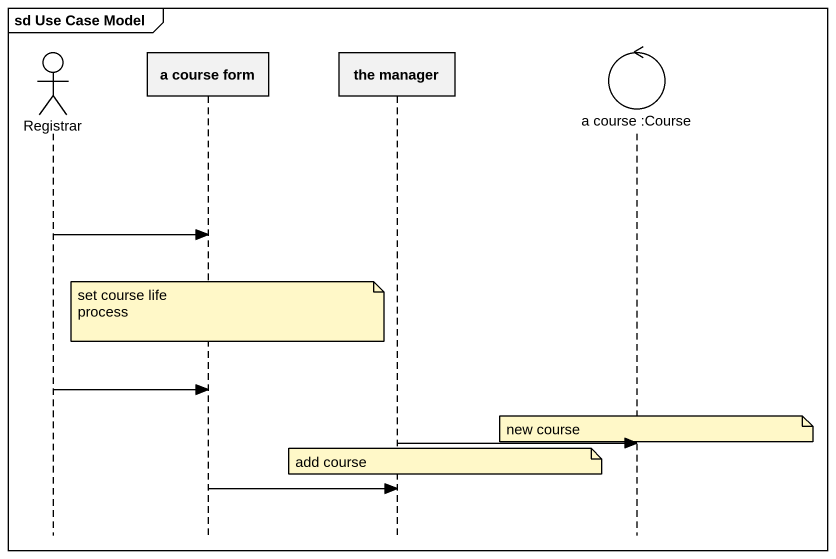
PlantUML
@startuml
mainframe sd Use Case Model
hide footbox
actor Registrar
participant "a course form" as a_course_form
participant "the manager" as the_manager
control "a course :Course" as a_course_Course

Registrar -> a_course_form
note over a_course_form
  set course life
  process
end note
Registrar -> a_course_form
note over a_course_Course : new course
the_manager -> a_course_Course
note over the_manager : add course
a_course_form -> the_manager
@enduml
